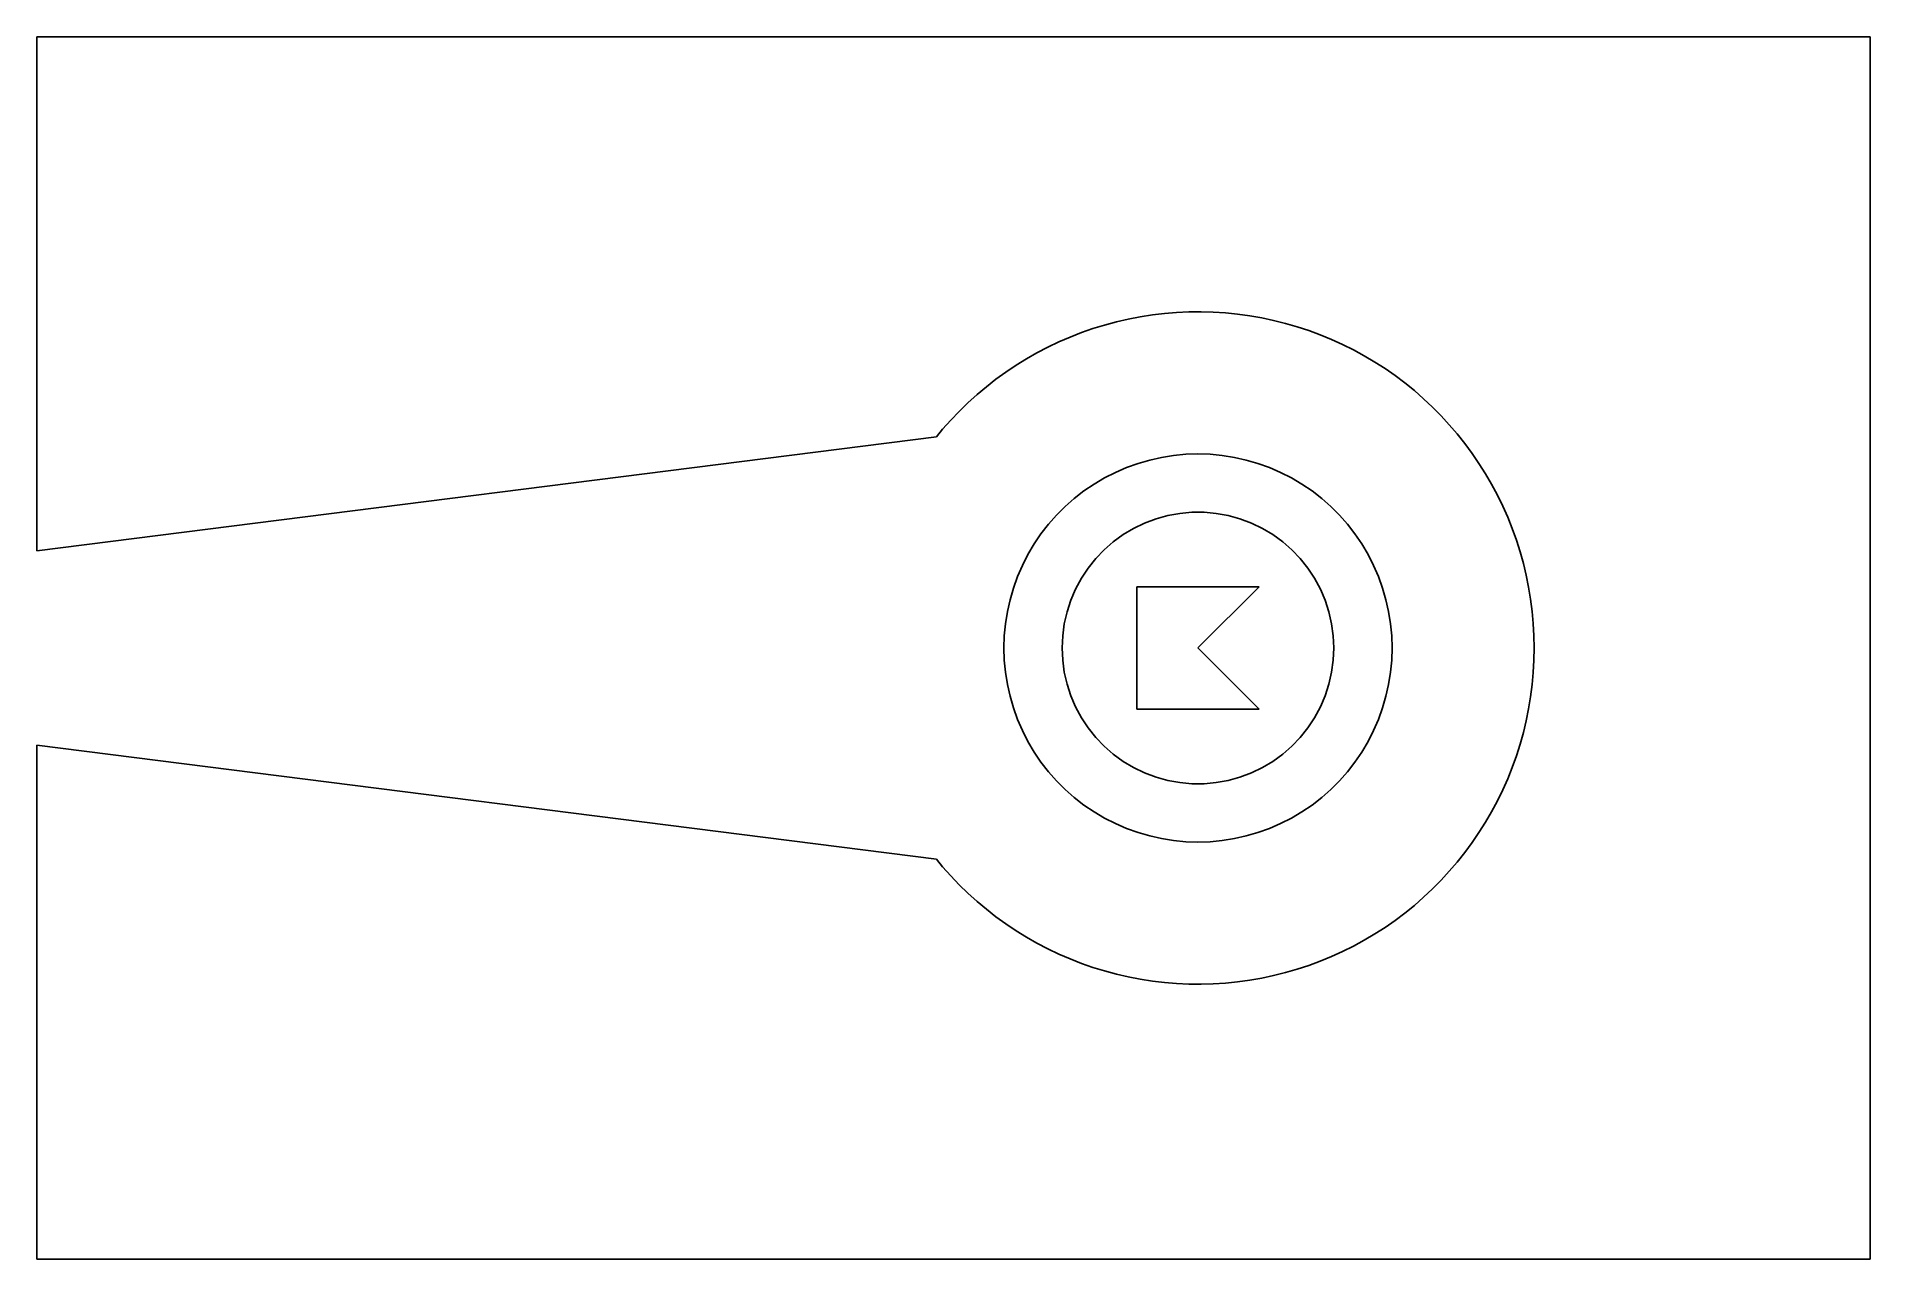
# Model space of a CAD drawing. Header units: metres. Extents: x 0 to 150, y 0 to 100.
import ezdxf

# ---------------------------------------------------------------- set-up
doc = ezdxf.new("R2010")
doc.units = ezdxf.units.M

msp = doc.modelspace()

# ---------------------------------------------------------------- linework, layer by layer
for p, q in [((150, 100), (0, 100)), ((0, 100), (0, 57.9375)), ((150, 0), (150, 100)), ((87.3613, 76.4178), (88.3256, 76.6777)), ((88.3256, 76.6777), (89.2987, 76.9025)), ((89.2987, 76.9025), (90.2793, 77.0918)), ((90.2793, 77.0918), (91.2662, 77.2453)), ((91.2662, 77.2453), (92.2579, 77.3629)), ((92.2579, 77.3629), (93.2533, 77.4445)), ((93.2533, 77.4445), (94.251, 77.4898)), ((94.251, 77.4898), (95.2497, 77.4989)), ((95.2497, 77.4989), (96.248, 77.4717)), ((96.248, 77.4717), (97.2447, 77.4082)), ((97.2447, 77.4082), (98.2385, 77.3086)), ((98.2385, 77.3086), (99.2279, 77.173)), ((99.2279, 77.173), (100.212, 77.0016)), ((100.212, 77.0016), (101.189, 76.7945)), ((101.189, 76.7945), (102.158, 76.5522)), ((102.158, 76.5522), (103.117, 76.2747)), ((82.7159, 74.6039), (83.6174, 75.0337)), ((83.6174, 75.0337), (84.5339, 75.4305)), ((84.5339, 75.4305), (85.4642, 75.7938)), ((85.4642, 75.7938), (86.4071, 76.123)), ((86.4071, 76.123), (87.3613, 76.4178)), ((103.117, 76.2747), (104.066, 75.9627)), ((104.066, 75.9627), (105.003, 75.6164)), ((105.003, 75.6164), (105.926, 75.2363)), ((105.926, 75.2363), (106.835, 74.8229)), ((80.1133, 73.1222), (80.9627, 73.6475)), ((80.9627, 73.6475), (81.8306, 74.1416)), ((81.8306, 74.1416), (82.7159, 74.6039)), ((106.835, 74.8229), (107.729, 74.3768)), ((107.729, 74.3768), (108.606, 73.8985)), ((108.606, 73.8985), (109.464, 73.3887)), ((78.4745, 71.9808), (79.2835, 72.5664)), ((79.2835, 72.5664), (80.1133, 73.1222)), ((109.464, 73.3887), (110.304, 72.8481)), ((110.304, 72.8481), (111.124, 72.2773)), ((111.124, 72.2773), (111.922, 71.6771)), ((76.1822, 70.0535), (76.9228, 70.7235)), ((76.9228, 70.7235), (77.6872, 71.3663)), ((77.6872, 71.3663), (78.4745, 71.9808)), ((111.922, 71.6771), (112.698, 71.0484)), ((112.698, 71.0484), (113.451, 70.3919)), ((74.7765, 68.6349), (75.4665, 69.3569)), ((75.4665, 69.3569), (76.1822, 70.0535)), ((113.451, 70.3919), (114.179, 69.7085)), ((114.179, 69.7085), (114.882, 68.9991)), ((73.6149, 67.2847), (74.1132, 67.8883)), ((74.1132, 67.8883), (74.7765, 68.6349)), ((114.882, 68.9991), (115.559, 68.2646)), ((115.559, 68.2646), (116.208, 67.5061)), ((116.208, 67.5061), (116.83, 66.7244)), ((0, 57.9375), (73.6149, 67.2847)), ((116.83, 66.7244), (117.423, 65.9207)), ((89.156, 64.7602), (88.2408, 64.3641)), ((90.0944, 65.098), (89.156, 64.7602)), ((91.0521, 65.3763), (90.0944, 65.098)), ((92.0253, 65.5938), (91.0521, 65.3763)), ((93.0103, 65.7498), (92.0253, 65.5938)), ((94.0032, 65.8437), (93.0103, 65.7498)), ((95, 65.875), (94.0032, 65.8437)), ((95.9968, 65.8437), (95, 65.875)), ((96.9897, 65.7498), (95.9968, 65.8437)), ((97.9747, 65.5938), (96.9897, 65.7498)), ((98.9479, 65.3763), (97.9747, 65.5938)), ((99.9056, 65.098), (98.9479, 65.3763)), ((100.844, 64.7602), (99.9056, 65.098)), ((101.759, 64.3641), (100.844, 64.7602)), ((117.423, 65.9207), (117.986, 65.096)), ((117.986, 65.096), (118.519, 64.2514)), ((86.4938, 63.4037), (85.6689, 62.8431)), ((87.3522, 63.9114), (86.4938, 63.4037)), ((88.2408, 64.3641), (87.3522, 63.9114)), ((102.648, 63.9114), (101.759, 64.3641)), ((103.506, 63.4037), (102.648, 63.9114)), ((104.331, 62.8431), (103.506, 63.4037)), ((118.519, 64.2514), (119.021, 63.388)), ((119.021, 63.388), (119.491, 62.507)), ((84.1328, 61.5724), (83.4276, 60.8672)), ((84.8809, 62.2319), (84.1328, 61.5724)), ((85.6689, 62.8431), (84.8809, 62.2319)), ((105.119, 62.2319), (104.331, 62.8431)), ((105.867, 61.5724), (105.119, 62.2319)), ((106.572, 60.8672), (105.867, 61.5724)), ((119.491, 62.507), (119.929, 61.6094)), ((119.929, 61.6094), (120.334, 60.6966)), ((82.7681, 60.1191), (82.1569, 59.3311)), ((83.4276, 60.8672), (82.7681, 60.1191)), ((89.7341, 59.7856), (90.6325, 60.2182)), ((90.6325, 60.2182), (91.5661, 60.5686)), ((91.5661, 60.5686), (92.5272, 60.8339)), ((92.5272, 60.8339), (93.5083, 61.0119)), ((93.5083, 61.0119), (94.5014, 61.1013)), ((94.5014, 61.1013), (95.4986, 61.1013)), ((95.4986, 61.1013), (96.4917, 61.0119)), ((96.4917, 61.0119), (97.4728, 60.8339)), ((97.4728, 60.8339), (98.4339, 60.5686)), ((98.4339, 60.5686), (99.3675, 60.2182)), ((99.3675, 60.2182), (100.266, 59.7856)), ((107.232, 60.1191), (106.572, 60.8672)), ((107.843, 59.3311), (107.232, 60.1191)), ((120.334, 60.6966), (120.706, 59.7696)), ((81.5963, 58.5062), (81.0886, 57.6478)), ((82.1569, 59.3311), (81.5963, 58.5062)), ((87.3206, 58.032), (88.0715, 58.6881)), ((88.0715, 58.6881), (88.8782, 59.2742)), ((88.8782, 59.2742), (89.7341, 59.7856)), ((100.266, 59.7856), (101.122, 59.2742)), ((101.122, 59.2742), (101.929, 58.6881)), ((101.929, 58.6881), (102.679, 58.032)), ((108.404, 58.5062), (107.843, 59.3311)), ((108.911, 57.6478), (108.404, 58.5062)), ((120.706, 59.7696), (121.044, 58.8297)), ((121.044, 58.8297), (121.347, 57.8782)), ((81.0886, 57.6478), (80.6359, 56.7592)), ((86.0098, 56.5318), (86.6315, 57.3113)), ((86.6315, 57.3113), (87.3206, 58.032)), ((102.679, 58.032), (103.368, 57.3113)), ((103.368, 57.3113), (103.99, 56.5318)), ((109.364, 56.7592), (108.911, 57.6478)), ((121.347, 57.8782), (121.616, 56.9163)), ((80.2398, 55.844), (79.902, 54.9056)), ((80.6359, 56.7592), (80.2398, 55.844)), ((84.988, 54.8215), (85.4605, 55.6996)), ((85.4605, 55.6996), (86.0098, 56.5318)), ((103.99, 56.5318), (104.54, 55.6996)), ((104.54, 55.6996), (105.012, 54.8215)), ((109.76, 55.844), (109.364, 56.7592)), ((110.098, 54.9056), (109.76, 55.844)), ((121.616, 56.9163), (121.85, 55.9453)), ((121.85, 55.9453), (122.048, 54.9664)), ((79.902, 54.9056), (79.6237, 53.9479)), ((84.5961, 53.9046), (84.988, 54.8215)), ((100, 55), (90, 55)), ((90, 55), (90, 45)), ((95, 50), (100, 55)), ((105.012, 54.8215), (105.404, 53.9046)), ((110.376, 53.9479), (110.098, 54.9056)), ((122.048, 54.9664), (122.21, 53.981)), ((79.4062, 52.9747), (79.2502, 51.9897)), ((79.6237, 53.9479), (79.4062, 52.9747)), ((84.0661, 51.9842), (84.288, 52.9563)), ((84.288, 52.9563), (84.5961, 53.9046)), ((105.404, 53.9046), (105.712, 52.9563)), ((105.712, 52.9563), (105.934, 51.9842)), ((110.594, 52.9747), (110.376, 53.9479)), ((110.75, 51.9897), (110.594, 52.9747)), ((122.21, 53.981), (122.337, 52.9904)), ((122.337, 52.9904), (122.427, 51.9958)), ((79.2502, 51.9897), (79.1563, 50.9968)), ((83.9322, 50.9961), (84.0661, 51.9842)), ((105.934, 51.9842), (106.068, 50.9961)), ((110.844, 50.9968), (110.75, 51.9897)), ((122.427, 51.9958), (122.482, 50.9986)), ((79.1563, 50.9968), (79.125, 50)), ((79.125, 50), (79.1563, 49.0032)), ((83.8875, 50), (83.9322, 50.9961)), ((83.9322, 49.0039), (83.8875, 50)), ((100, 45), (95, 50)), ((106.068, 50.9961), (106.112, 50)), ((106.112, 50), (106.068, 49.0039)), ((110.875, 50), (110.844, 50.9968)), ((110.844, 49.0032), (110.875, 50)), ((122.482, 50.9986), (122.5, 50)), ((122.5, 50), (122.482, 49.0014)), ((79.1563, 49.0032), (79.2502, 48.0103)), ((79.2502, 48.0103), (79.4062, 47.0253)), ((84.0661, 48.0158), (83.9322, 49.0039)), ((84.288, 47.0437), (84.0661, 48.0158)), ((105.934, 48.0158), (105.712, 47.0437)), ((106.068, 49.0039), (105.934, 48.0158)), ((110.594, 47.0253), (110.75, 48.0103)), ((110.75, 48.0103), (110.844, 49.0032)), ((122.427, 48.0042), (122.337, 47.0096)), ((122.482, 49.0014), (122.427, 48.0042)), ((79.4062, 47.0253), (79.6237, 46.0521)), ((84.5961, 46.0954), (84.288, 47.0437)), ((105.712, 47.0437), (105.404, 46.0954)), ((110.376, 46.0521), (110.594, 47.0253)), ((122.337, 47.0096), (122.21, 46.0189)), ((79.6237, 46.0521), (79.902, 45.0944)), ((79.902, 45.0944), (80.2398, 44.156)), ((84.988, 45.1785), (84.5961, 46.0954)), ((85.4605, 44.3004), (84.988, 45.1785)), ((90, 45), (100, 45)), ((105.012, 45.1785), (104.54, 44.3004)), ((105.404, 46.0954), (105.012, 45.1785)), ((109.76, 44.156), (110.098, 45.0944)), ((110.098, 45.0944), (110.376, 46.0521)), ((122.048, 45.0335), (121.85, 44.0547)), ((122.21, 46.0189), (122.048, 45.0335)), ((80.2398, 44.156), (80.6359, 43.2408)), ((86.0098, 43.4682), (85.4605, 44.3004)), ((104.54, 44.3004), (103.99, 43.4682)), ((109.364, 43.2408), (109.76, 44.156)), ((121.85, 44.0547), (121.616, 43.0837)), ((73.6149, 32.7153), (0, 42.0625)), ((0, 42.0625), (0, 0)), ((80.6359, 43.2408), (81.0886, 42.3522)), ((81.0886, 42.3522), (81.5963, 41.4938)), ((86.6315, 42.6887), (86.0098, 43.4682)), ((87.3206, 41.968), (86.6315, 42.6887)), ((103.368, 42.6887), (102.679, 41.968)), ((103.99, 43.4682), (103.368, 42.6887)), ((108.404, 41.4938), (108.911, 42.3522)), ((108.911, 42.3522), (109.364, 43.2408)), ((121.347, 42.1218), (121.044, 41.1703)), ((121.616, 43.0837), (121.347, 42.1218)), ((81.5963, 41.4938), (82.1569, 40.6689)), ((82.1569, 40.6689), (82.7681, 39.8809)), ((88.0715, 41.3119), (87.3206, 41.968)), ((88.8782, 40.7258), (88.0715, 41.3119)), ((89.7341, 40.2144), (88.8782, 40.7258)), ((101.122, 40.7258), (100.266, 40.2144)), ((101.929, 41.3119), (101.122, 40.7258)), ((102.679, 41.968), (101.929, 41.3119)), ((107.232, 39.8809), (107.843, 40.6689)), ((107.843, 40.6689), (108.404, 41.4938)), ((121.044, 41.1703), (120.706, 40.2304)), ((82.7681, 39.8809), (83.4276, 39.1328)), ((83.4276, 39.1328), (84.1328, 38.4276)), ((90.6325, 39.7818), (89.7341, 40.2144)), ((91.5661, 39.4314), (90.6325, 39.7818)), ((92.5272, 39.1661), (91.5661, 39.4314)), ((93.5083, 38.9881), (92.5272, 39.1661)), ((97.4728, 39.1661), (96.4917, 38.9881)), ((98.4339, 39.4314), (97.4728, 39.1661)), ((99.3675, 39.7818), (98.4339, 39.4314)), ((100.266, 40.2144), (99.3675, 39.7818)), ((105.867, 38.4276), (106.572, 39.1328)), ((106.572, 39.1328), (107.232, 39.8809)), ((120.334, 39.3034), (119.929, 38.3906)), ((120.706, 40.2304), (120.334, 39.3034)), ((84.1328, 38.4276), (84.8809, 37.7681)), ((84.8809, 37.7681), (85.6689, 37.1569)), ((94.5014, 38.8987), (93.5083, 38.9881)), ((95.4986, 38.8987), (94.5014, 38.8987)), ((96.4917, 38.9881), (95.4986, 38.8987)), ((104.331, 37.1569), (105.119, 37.7681)), ((105.119, 37.7681), (105.867, 38.4276)), ((119.929, 38.3906), (119.491, 37.493)), ((85.6689, 37.1569), (86.4938, 36.5963)), ((86.4938, 36.5963), (87.3522, 36.0886)), ((87.3522, 36.0886), (88.2408, 35.6359)), ((101.759, 35.6359), (102.648, 36.0886)), ((102.648, 36.0886), (103.506, 36.5963)), ((103.506, 36.5963), (104.331, 37.1569)), ((119.021, 36.612), (118.519, 35.7486)), ((119.491, 37.493), (119.021, 36.612)), ((88.2408, 35.6359), (89.156, 35.2398)), ((89.156, 35.2398), (90.0944, 34.902)), ((90.0944, 34.902), (91.0521, 34.6237)), ((91.0521, 34.6237), (92.0253, 34.4062)), ((97.9747, 34.4062), (98.9479, 34.6237)), ((98.9479, 34.6237), (99.9056, 34.902)), ((99.9056, 34.902), (100.844, 35.2398)), ((100.844, 35.2398), (101.759, 35.6359)), ((117.986, 34.9039), (117.423, 34.0793)), ((118.519, 35.7486), (117.986, 34.9039)), ((92.0253, 34.4062), (93.0103, 34.2502)), ((93.0103, 34.2502), (94.0032, 34.1563)), ((94.0032, 34.1563), (95, 34.125)), ((95, 34.125), (95.9968, 34.1563)), ((95.9968, 34.1563), (96.9897, 34.2502)), ((96.9897, 34.2502), (97.9747, 34.4062)), ((116.83, 33.2756), (116.208, 32.4939)), ((117.423, 34.0793), (116.83, 33.2756)), ((74.1132, 32.1117), (73.6149, 32.7153)), ((74.7765, 31.3651), (74.1132, 32.1117)), ((115.559, 31.7354), (114.882, 31.0009)), ((116.208, 32.4939), (115.559, 31.7354)), ((75.4665, 30.643), (74.7765, 31.3651)), ((76.1822, 29.9465), (75.4665, 30.643)), ((114.179, 30.2915), (113.451, 29.6081)), ((114.882, 31.0009), (114.179, 30.2915)), ((76.9228, 29.2765), (76.1822, 29.9465)), ((77.6872, 28.6337), (76.9228, 29.2765)), ((78.4745, 28.0192), (77.6872, 28.6337)), ((112.698, 28.9516), (111.922, 28.3229)), ((113.451, 29.6081), (112.698, 28.9516)), ((79.2835, 27.4336), (78.4745, 28.0192)), ((80.1133, 26.8778), (79.2835, 27.4336)), ((110.304, 27.1519), (109.464, 26.6113)), ((111.124, 27.7227), (110.304, 27.1519)), ((111.922, 28.3229), (111.124, 27.7227)), ((80.9627, 26.3525), (80.1133, 26.8778)), ((81.8306, 25.8584), (80.9627, 26.3525)), ((82.7159, 25.3961), (81.8306, 25.8584)), ((107.729, 25.6232), (106.835, 25.1771)), ((108.606, 26.1015), (107.729, 25.6232)), ((109.464, 26.6113), (108.606, 26.1015)), ((83.6174, 24.9663), (82.7159, 25.3961)), ((84.5339, 24.5695), (83.6174, 24.9663)), ((85.4642, 24.2062), (84.5339, 24.5695)), ((86.4071, 23.877), (85.4642, 24.2062)), ((104.066, 24.0373), (103.117, 23.7253)), ((105.003, 24.3836), (104.066, 24.0373)), ((105.926, 24.7637), (105.003, 24.3836)), ((106.835, 25.1771), (105.926, 24.7637)), ((87.3613, 23.5822), (86.4071, 23.877)), ((88.3256, 23.3222), (87.3613, 23.5822)), ((89.2987, 23.0975), (88.3256, 23.3222)), ((90.2793, 22.9082), (89.2987, 23.0975)), ((91.2662, 22.7547), (90.2793, 22.9082)), ((92.2579, 22.637), (91.2662, 22.7547)), ((93.2533, 22.5555), (92.2579, 22.637)), ((94.251, 22.5102), (93.2533, 22.5555)), ((95.2497, 22.5011), (94.251, 22.5102)), ((96.248, 22.5283), (95.2497, 22.5011)), ((97.2447, 22.5918), (96.248, 22.5283)), ((98.2385, 22.6913), (97.2447, 22.5918)), ((99.2279, 22.827), (98.2385, 22.6913)), ((100.212, 22.9984), (99.2279, 22.827)), ((101.189, 23.2054), (100.212, 22.9984)), ((102.158, 23.4478), (101.189, 23.2054)), ((103.117, 23.7253), (102.158, 23.4478)), ((0, 0), (150, 0))]:
    msp.add_line(p, q)

doc.saveas('drawing.dxf')
